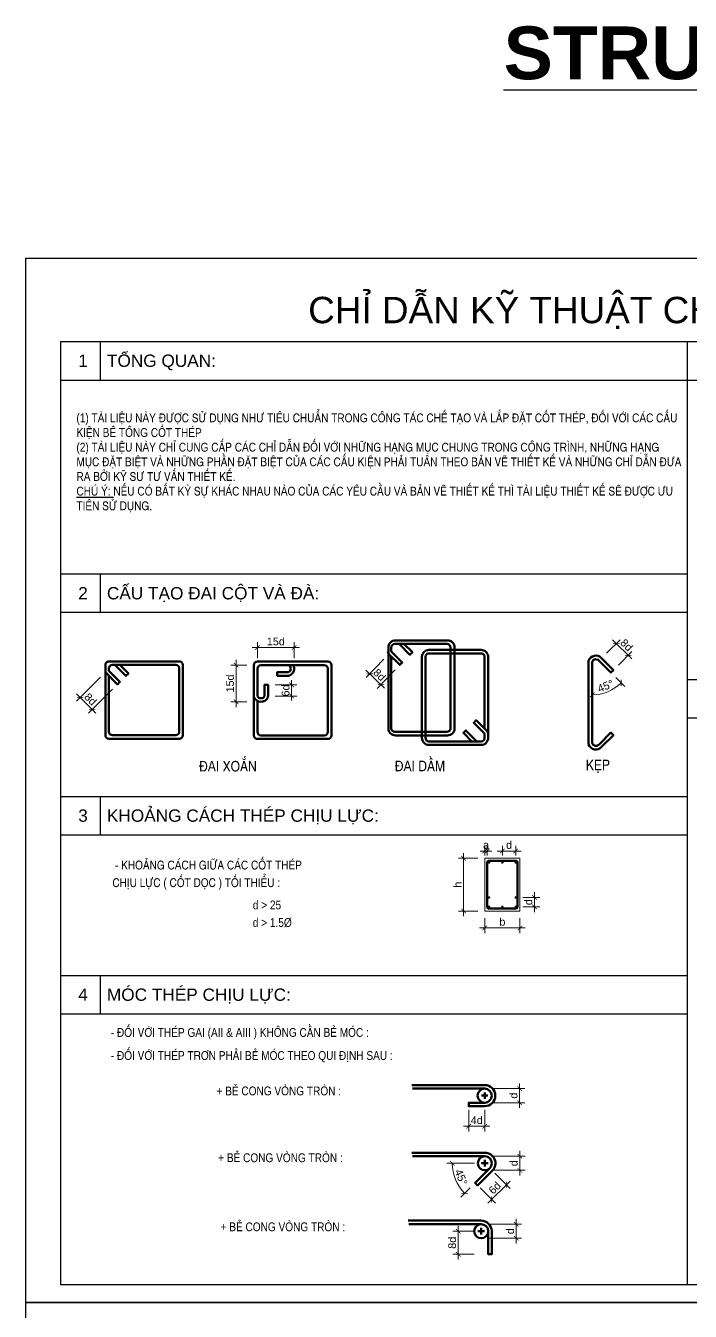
# Model space of a CAD drawing. Header units: millimetres. Extents: x 0 to 84000, y -29700 to 363007.
# Drawn here: x 0 to 18879, y 326450 to 363007 of the extents above; entities that cross this region are included whole.
import ezdxf
from ezdxf.enums import TextEntityAlignment as Align

# ---------------------------------------------------------------- set-up
doc = ezdxf.new("R2010")
doc.units = ezdxf.units.MM
for name, color, linetype, lineweight in [('- Text', 255, 'Continuous', 25), ('S-Border', 7, 'Continuous', 25), ('S-Dims', 9, 'Continuous', 13), ('S-Rebar', 1, 'Continuous', 35), ('S-Steel', 6, 'Continuous', 50), ('S-Text', 3, 'Continuous', 25)]:
    doc.layers.add(name, color=color, linetype=linetype, lineweight=lineweight)
doc.styles.add('B-Arial', font='arialbd.ttf')
doc.styles.add('B-Helve Condense', font='VNI-HelveB.TTF')
doc.styles.add('R-Arial', font='arial.ttf')
doc.styles.add('R-Helve Condense', font='VHELVCN.TTF')
doc.styles.add('VNI-HELVE-CONDENSEN', font='VHELVCN.TTF')
doc.dimstyles.new('SC-DIM', dxfattribs={"dimscale": 0, "dimtxt": 2.2, "dimasz": 1.3, "dimexe": 1.5, "dimexo": 2, "dimgap": 0.6, "dimtad": 1, "dimdec": 0, "dimzin": 0, "dimdsep": 46, "dimtxsty": 'R-Arial', "dimblk": 'ARCHTICK', "dimcen": 0.5, "dimdle": 1.5, "dimclrd": 256, "dimclre": 256, "dimclrt": 3, "dimadec": 0, "dimazin": 0, "dimtfac": 1, "dimtdec": 0, "dimtix": 1, "dimtmove": 0, "dimatfit": 3, "dimfxl": 1, "dimtolj": 1, "dimtzin": 0, "dimlwd": -1, "dimlwe": -1, "dimarcsym": 0})

# ---------------------------------------------------------------- blocks, each defined once
blk = doc.blocks.new('_ArchTick')
at = {"color": 0, "linetype": 'ByBlock', "const_width": 0.15}
blk.add_lwpolyline([(-0.5, -0.5), (0.5, 0.5)], dxfattribs=at)
blk = doc.blocks.new('*D527')
at = {"layer": 'Defpoints', "color": 0, "ltscale": 300, "transparency": 16777216}
for p in [(13041, 337832), (14041, 337832), (14041, 337351)]:
    blk.add_point(p, dxfattribs=at)
at = {"layer": 'S-Dims', "ltscale": 300, "transparency": 16777216}
for p, q in [((13041, 337632), (13041, 337201)), ((14041, 337632), (14041, 337201)), ((12891, 337351), (14191, 337351))]:
    blk.add_line(p, q, dxfattribs=at)
at = {"layer": 'S-Dims', "ltscale": 300, "transparency": 16777216, "xscale": 130.0000008572267, "yscale": 130.0000008572267, "zscale": 130.0000008572267, "rotation": 180}
blk.add_blockref('_ArchTick', (13041, 337351), dxfattribs=at)
at = {"layer": 'S-Dims', "ltscale": 300, "transparency": 16777216, "xscale": 130.0000008572267, "yscale": 130.0000008572267, "zscale": 130.0000008572267}
blk.add_blockref('_ArchTick', (14041, 337351), dxfattribs=at)
at = {"layer": 'S-Dims', "color": 3, "ltscale": 300, "transparency": 16777216, "insert": (13541, 337523), "char_height": 220, "attachment_point": 5, "style": 'R-Arial'}
blk.add_mtext('\\A1;b', dxfattribs=at)
blk = doc.blocks.new('*D528')
at = {"layer": 'Defpoints', "color": 0, "ltscale": 300, "transparency": 16777216}
for p in [(12440, 339332), (13041, 339332), (13041, 337832)]:
    blk.add_point(p, dxfattribs=at)
at = {"layer": 'S-Dims', "ltscale": 300, "transparency": 16777216}
for p, q in [((12841, 339332), (12290, 339332)), ((12440, 337682), (12440, 339482)), ((12841, 337832), (12290, 337832))]:
    blk.add_line(p, q, dxfattribs=at)
at = {"layer": 'S-Dims', "ltscale": 300, "transparency": 16777216, "xscale": 130.0000008572267, "yscale": 130.0000008572267, "zscale": 130.0000008572267}
for p, rotation in [((12440, 339332), 90), ((12440, 337832), 270)]:
    blk.add_blockref('_ArchTick', p, dxfattribs=dict(at, rotation=rotation))
at = {"layer": 'S-Dims', "color": 3, "ltscale": 300, "transparency": 16777216, "insert": (12270, 338582), "char_height": 220, "attachment_point": 5, "rotation": 90, "style": 'R-Arial'}
blk.add_mtext('\\A1;h', dxfattribs=at)
blk = doc.blocks.new('*D529')
at = {"layer": 'Defpoints', "color": 0, "ltscale": 300, "transparency": 16777216}
for p in [(13041, 339539), (13041, 339212), (13111, 339212)]:
    blk.add_point(p, dxfattribs=at)
at = {"layer": 'S-Dims', "ltscale": 300, "transparency": 16777216}
for p, q in [((13041, 339412), (13041, 339689)), ((13111, 339412), (13111, 339689)), ((13041, 339539), (12911, 339539)), ((13111, 339539), (13041, 339539)), ((13111, 339539), (13241, 339539))]:
    blk.add_line(p, q, dxfattribs=at)
at = {"layer": 'S-Dims', "ltscale": 300, "transparency": 16777216, "xscale": 130.0000008572267, "yscale": 130.0000008572267, "zscale": 130.0000008572267}
blk.add_blockref('_ArchTick', (13041, 339539), dxfattribs=at)
at = {"layer": 'S-Dims', "ltscale": 300, "transparency": 16777216, "xscale": 130.0000008572267, "yscale": 130.0000008572267, "zscale": 130.0000008572267, "rotation": 180}
blk.add_blockref('_ArchTick', (13111, 339539), dxfattribs=at)
at = {"layer": 'S-Dims', "color": 3, "ltscale": 300, "transparency": 16777216, "insert": (13076, 339710), "char_height": 220, "attachment_point": 5, "style": 'R-Arial'}
blk.add_mtext('\\A1;a', dxfattribs=at)
blk = doc.blocks.new('*D530')
at = {"layer": 'Defpoints', "color": 0, "ltscale": 300, "transparency": 16777216}
for p in [(13921, 339539), (13541, 339212), (13921, 339212)]:
    blk.add_point(p, dxfattribs=at)
at = {"layer": 'S-Dims', "ltscale": 300, "transparency": 16777216}
for p, q in [((13541, 339412), (13541, 339689)), ((13921, 339412), (13921, 339689)), ((13391, 339539), (14071, 339539))]:
    blk.add_line(p, q, dxfattribs=at)
at = {"layer": 'S-Dims', "ltscale": 300, "transparency": 16777216, "xscale": 130.0000008572267, "yscale": 130.0000008572267, "zscale": 130.0000008572267, "rotation": 180}
blk.add_blockref('_ArchTick', (13541, 339539), dxfattribs=at)
at = {"layer": 'S-Dims', "ltscale": 300, "transparency": 16777216, "xscale": 130.0000008572267, "yscale": 130.0000008572267, "zscale": 130.0000008572267}
blk.add_blockref('_ArchTick', (13921, 339539), dxfattribs=at)
at = {"layer": 'S-Dims', "color": 3, "ltscale": 300, "transparency": 16777216, "insert": (13731, 339710), "char_height": 220, "attachment_point": 5, "style": 'R-Arial'}
blk.add_mtext('\\A1;d', dxfattribs=at)
blk = doc.blocks.new('*D531')
at = {"layer": 'Defpoints', "color": 0, "ltscale": 300, "transparency": 16777216}
for p in [(13921, 338215), (14452, 338215), (13921, 337952)]:
    blk.add_point(p, dxfattribs=at)
at = {"layer": 'S-Dims', "ltscale": 300, "transparency": 16777216}
for p, q in [((14121, 338215), (14602, 338215)), ((14452, 337802), (14452, 338365)), ((14121, 337952), (14602, 337952))]:
    blk.add_line(p, q, dxfattribs=at)
at = {"layer": 'S-Dims', "ltscale": 300, "transparency": 16777216, "xscale": 130.0000008572267, "yscale": 130.0000008572267, "zscale": 130.0000008572267}
for p, rotation in [((14452, 338215), 90), ((14452, 337952), 270)]:
    blk.add_blockref('_ArchTick', p, dxfattribs=dict(at, rotation=rotation))
at = {"layer": 'S-Dims', "color": 3, "ltscale": 300, "transparency": 16777216, "insert": (14280, 338084), "char_height": 220, "attachment_point": 5, "rotation": 90, "style": 'R-Arial'}
blk.add_mtext('\\A1;d', dxfattribs=at)
blk = doc.blocks.new('*D532')
at = {"layer": 'Defpoints', "color": 0, "ltscale": 300, "transparency": 16777216}
for p in [(13039, 332782), (13039, 332382), (14032, 332382)]:
    blk.add_point(p, dxfattribs=at)
at = {"layer": 'S-Dims', "ltscale": 300, "transparency": 16777216}
for p, q in [((13239, 332782), (14182, 332782)), ((14032, 332932), (14032, 332232)), ((13239, 332382), (14182, 332382))]:
    blk.add_line(p, q, dxfattribs=at)
at = {"layer": 'S-Dims', "ltscale": 300, "transparency": 16777216, "xscale": 130.0000008572267, "yscale": 130.0000008572267, "zscale": 130.0000008572267}
for p, rotation in [((14032, 332782), 90), ((14032, 332382), 270)]:
    blk.add_blockref('_ArchTick', p, dxfattribs=dict(at, rotation=rotation))
at = {"layer": 'S-Dims', "color": 3, "ltscale": 300, "transparency": 16777216, "insert": (13860, 332582), "char_height": 220, "attachment_point": 5, "rotation": 90, "style": 'R-Arial'}
blk.add_mtext('\\A1;d', dxfattribs=at)
blk = doc.blocks.new('*D533')
at = {"layer": 'Defpoints', "color": 0, "ltscale": 300, "transparency": 16777216}
for p in [(12587, 332382), (13039, 332382), (13039, 331710)]:
    blk.add_point(p, dxfattribs=at)
at = {"layer": 'S-Dims', "ltscale": 300, "transparency": 16777216}
for p, q in [((12587, 332182), (12587, 331560)), ((13039, 332182), (13039, 331560)), ((12437, 331710), (13189, 331710))]:
    blk.add_line(p, q, dxfattribs=at)
at = {"layer": 'S-Dims', "ltscale": 300, "transparency": 16777216, "xscale": 130.0000008572267, "yscale": 130.0000008572267, "zscale": 130.0000008572267, "rotation": 180}
blk.add_blockref('_ArchTick', (12587, 331710), dxfattribs=at)
at = {"layer": 'S-Dims', "ltscale": 300, "transparency": 16777216, "xscale": 130.0000008572267, "yscale": 130.0000008572267, "zscale": 130.0000008572267}
blk.add_blockref('_ArchTick', (13039, 331710), dxfattribs=at)
at = {"layer": 'S-Dims', "color": 3, "ltscale": 300, "transparency": 16777216, "insert": (12813, 331882), "char_height": 220, "attachment_point": 5, "style": 'R-Arial'}
blk.add_mtext('\\A1;4d', dxfattribs=at)
blk = doc.blocks.new('*D534')
at = {"layer": 'Defpoints', "color": 0, "ltscale": 300, "transparency": 16777216}
for p in [(12939, 328927), (12939, 328527), (13932, 328527)]:
    blk.add_point(p, dxfattribs=at)
at = {"layer": 'S-Dims', "ltscale": 300, "transparency": 16777216}
for p, q in [((13932, 329077), (13932, 328377)), ((13139, 328927), (14082, 328927)), ((13139, 328527), (14082, 328527))]:
    blk.add_line(p, q, dxfattribs=at)
at = {"layer": 'S-Dims', "ltscale": 300, "transparency": 16777216, "xscale": 130.0000008572267, "yscale": 130.0000008572267, "zscale": 130.0000008572267}
for p, rotation in [((13932, 328927), 90), ((13932, 328527), 270)]:
    blk.add_blockref('_ArchTick', p, dxfattribs=dict(at, rotation=rotation))
at = {"layer": 'S-Dims', "color": 3, "ltscale": 300, "transparency": 16777216, "insert": (13760, 328727), "char_height": 220, "attachment_point": 5, "rotation": 90, "style": 'R-Arial'}
blk.add_mtext('\\A1;d', dxfattribs=at)
blk = doc.blocks.new('*D535')
at = {"layer": 'Defpoints', "color": 0, "ltscale": 300, "transparency": 16777216}
for p in [(13043, 330859), (13043, 330459), (14036, 330459)]:
    blk.add_point(p, dxfattribs=at)
at = {"layer": 'S-Dims', "ltscale": 300, "transparency": 16777216}
for p, q in [((13243, 330859), (14186, 330859)), ((14036, 331009), (14036, 330309)), ((13243, 330459), (14186, 330459))]:
    blk.add_line(p, q, dxfattribs=at)
at = {"layer": 'S-Dims', "ltscale": 300, "transparency": 16777216, "xscale": 130.0000008572267, "yscale": 130.0000008572267, "zscale": 130.0000008572267}
for p, rotation in [((14036, 330859), 90), ((14036, 330459), 270)]:
    blk.add_blockref('_ArchTick', p, dxfattribs=dict(at, rotation=rotation))
at = {"layer": 'S-Dims', "color": 3, "ltscale": 300, "transparency": 16777216, "insert": (13864, 330659), "char_height": 220, "attachment_point": 5, "rotation": 90, "style": 'R-Arial'}
blk.add_mtext('\\A1;d', dxfattribs=at)
blk = doc.blocks.new('*D536')
at = {"layer": 'Defpoints', "color": 0, "ltscale": 300, "transparency": 16777216}
for p in [(12939, 328727), (12288, 328072), (12939, 328072)]:
    blk.add_point(p, dxfattribs=at)
at = {"layer": 'S-Dims', "ltscale": 300, "transparency": 16777216}
for p, q in [((12739, 328727), (12138, 328727)), ((12288, 328877), (12288, 327922)), ((12739, 328072), (12138, 328072))]:
    blk.add_line(p, q, dxfattribs=at)
at = {"layer": 'S-Dims', "ltscale": 300, "transparency": 16777216, "xscale": 130.0000008572267, "yscale": 130.0000008572267, "zscale": 130.0000008572267}
for p, rotation in [((12288, 328727), 90), ((12288, 328072), 270)]:
    blk.add_blockref('_ArchTick', p, dxfattribs=dict(at, rotation=rotation))
at = {"layer": 'S-Dims', "color": 3, "ltscale": 300, "transparency": 16777216, "insert": (12116, 328399), "char_height": 220, "attachment_point": 5, "rotation": 90, "style": 'R-Arial'}
blk.add_mtext('\\A1;8d', dxfattribs=at)
blk = doc.blocks.new('*D537')
at = {"layer": 'Defpoints', "color": 0, "ltscale": 300, "transparency": 16777216}
for p in [(12949, 330659), (13137, 330659), (13184, 330517), (12158, 330346), (12765, 330098)]:
    blk.add_point(p, dxfattribs=at)
at = {"layer": 'S-Dims', "ltscale": 300, "transparency": 16777216}
for p, q in [((12749, 330659), (11967, 330659)), ((12624, 329957), (12365, 329698))]:
    blk.add_line(p, q, dxfattribs=at)
blk.add_arc((13326, 330659), 1209, 180, 225, dxfattribs=at)
at = {"layer": 'S-Dims', "ltscale": 300, "transparency": 16777216, "xscale": 130.0000008572267, "yscale": 130.0000008572267, "zscale": 130.0000008572267}
for p, rotation in [((12117, 330659), 90.00000000000087), ((12471, 329804), 314.9999999998677)]:
    blk.add_blockref('_ArchTick', p, dxfattribs=dict(at, rotation=rotation))
at = {"layer": 'S-Dims', "color": 3, "ltscale": 300, "transparency": 16777216, "insert": (12368, 330262), "char_height": 220, "attachment_point": 5, "rotation": 292.5, "style": 'R-Arial'}
blk.add_mtext('\\A1;45°', dxfattribs=at)
blk = doc.blocks.new('*D538')
at = {"layer": 'Defpoints', "color": 0, "ltscale": 300, "transparency": 16777216}
for p in [(13184, 330517), (12765, 330098), (13656, 330046)]:
    blk.add_point(p, dxfattribs=at)
at = {"layer": 'S-Dims', "ltscale": 300, "transparency": 16777216}
for p, q in [((13131, 329521), (13762, 330152)), ((13326, 330376), (13762, 329940)), ((12907, 329957), (13343, 329521))]:
    blk.add_line(p, q, dxfattribs=at)
at = {"layer": 'S-Dims', "ltscale": 300, "transparency": 16777216, "xscale": 130.0000008572267, "yscale": 130.0000008572267, "zscale": 130.0000008572267}
for p, rotation in [((13656, 330046), 44.99999999872643), ((13237, 329627), 224.9999999987265)]:
    blk.add_blockref('_ArchTick', p, dxfattribs=dict(at, rotation=rotation))
at = {"layer": 'S-Dims', "color": 3, "ltscale": 300, "transparency": 16777216, "insert": (13325, 329958), "char_height": 220, "attachment_point": 5, "rotation": 45, "style": 'R-Arial'}
blk.add_mtext('\\A1;6d', dxfattribs=at)
blk = doc.blocks.new('*D541')
at = {"layer": 'Defpoints', "color": 0, "ltscale": 300, "transparency": 16777216}
for p in [(2263, 344622), (2606, 344278), (1890, 343562)]:
    blk.add_point(p, dxfattribs=at)
at = {"layer": 'S-Dims', "ltscale": 300, "transparency": 16777216}
for p, q in [((2121, 344480), (1440, 343799)), ((1440, 344011), (1996, 343456)), ((2465, 344137), (1784, 343456))]:
    blk.add_line(p, q, dxfattribs=at)
at = {"layer": 'S-Dims', "ltscale": 300, "transparency": 16777216, "xscale": 130.0000008572267, "yscale": 130.0000008572267, "zscale": 130.0000008572267}
for p, rotation in [((1546, 343905), 135.0000000011659), ((1890, 343562), 315.0000000011659)]:
    blk.add_blockref('_ArchTick', p, dxfattribs=dict(at, rotation=rotation))
at = {"layer": 'S-Dims', "color": 3, "ltscale": 300, "transparency": 16777216, "insert": (1840, 343855), "char_height": 220, "attachment_point": 5, "rotation": 315, "style": 'R-Arial'}
blk.add_mtext('\\A1;8d', dxfattribs=at)
blk = doc.blocks.new('*D542')
at = {"layer": 'Defpoints', "color": 0, "ltscale": 300, "transparency": 16777216}
for p in [(6483, 344825), (5978, 343781), (6483, 343781)]:
    blk.add_point(p, dxfattribs=at)
at = {"layer": 'S-Dims', "ltscale": 300, "transparency": 16777216}
for p, q in [((6283, 344825), (5828, 344825)), ((5978, 344975), (5978, 343631)), ((6283, 343781), (5828, 343781))]:
    blk.add_line(p, q, dxfattribs=at)
at = {"layer": 'S-Dims', "ltscale": 300, "transparency": 16777216, "xscale": 130.0000008572267, "yscale": 130.0000008572267, "zscale": 130.0000008572267}
for p, rotation in [((5978, 344825), 90), ((5978, 343781), 270)]:
    blk.add_blockref('_ArchTick', p, dxfattribs=dict(at, rotation=rotation))
at = {"layer": 'S-Dims', "color": 3, "ltscale": 300, "transparency": 16777216, "insert": (5806, 344303), "char_height": 220, "attachment_point": 5, "rotation": 90, "style": 'R-Arial'}
blk.add_mtext('\\A1;15d', dxfattribs=at)
blk = doc.blocks.new('*D543')
at = {"layer": 'Defpoints', "color": 0, "ltscale": 300, "transparency": 16777216}
for p in [(7627, 345324), (6583, 344825), (7627, 344825)]:
    blk.add_point(p, dxfattribs=at)
at = {"layer": 'S-Dims', "ltscale": 300, "transparency": 16777216}
for p, q in [((6583, 345025), (6583, 345474)), ((7627, 345025), (7627, 345474)), ((6433, 345324), (7777, 345324))]:
    blk.add_line(p, q, dxfattribs=at)
at = {"layer": 'S-Dims', "ltscale": 300, "transparency": 16777216, "xscale": 130.0000008572267, "yscale": 130.0000008572267, "zscale": 130.0000008572267, "rotation": 180}
blk.add_blockref('_ArchTick', (6583, 345324), dxfattribs=at)
at = {"layer": 'S-Dims', "ltscale": 300, "transparency": 16777216, "xscale": 130.0000008572267, "yscale": 130.0000008572267, "zscale": 130.0000008572267}
blk.add_blockref('_ArchTick', (7627, 345324), dxfattribs=at)
at = {"layer": 'S-Dims', "color": 3, "ltscale": 300, "transparency": 16777216, "insert": (7105, 345496), "char_height": 220, "attachment_point": 5, "style": 'R-Arial'}
blk.add_mtext('\\A1;15d', dxfattribs=at)
blk = doc.blocks.new('*D544')
at = {"layer": 'Defpoints', "color": 0, "ltscale": 300, "transparency": 16777216}
for p in [(6883, 344263), (6883, 343945), (7553, 343945)]:
    blk.add_point(p, dxfattribs=at)
at = {"layer": 'S-Dims', "ltscale": 300, "transparency": 16777216}
for p, q in [((7553, 344263), (7553, 344393)), ((7083, 344263), (7703, 344263)), ((7553, 344263), (7553, 343945)), ((7083, 343945), (7703, 343945)), ((7553, 343945), (7553, 343815))]:
    blk.add_line(p, q, dxfattribs=at)
at = {"layer": 'S-Dims', "ltscale": 300, "transparency": 16777216, "xscale": 130.0000008572267, "yscale": 130.0000008572267, "zscale": 130.0000008572267}
for p, rotation in [((7553, 344263), 270), ((7553, 343945), 90)]:
    blk.add_blockref('_ArchTick', p, dxfattribs=dict(at, rotation=rotation))
at = {"layer": 'S-Dims', "color": 3, "ltscale": 300, "transparency": 16777216, "insert": (7381, 344104), "char_height": 220, "attachment_point": 5, "rotation": 90, "style": 'R-Arial'}
blk.add_mtext('\\A1;6d', dxfattribs=at)
blk = doc.blocks.new('*D545')
at = {"layer": 'Defpoints', "color": 0, "ltscale": 300, "transparency": 16777216}
for p in [(10315, 345140), (10632, 344834), (9771, 344576)]:
    blk.add_point(p, dxfattribs=at)
at = {"layer": 'S-Dims', "ltscale": 300, "transparency": 16777216}
for p, q in [((10176, 344996), (9667, 344469)), ((10195, 344166), (9663, 344681)), ((10493, 344690), (9983, 344163))]:
    blk.add_line(p, q, dxfattribs=at)
at = {"layer": 'S-Dims', "ltscale": 300, "transparency": 16777216, "xscale": 130.0000008572267, "yscale": 130.0000008572267, "zscale": 130.0000008572267}
for p, rotation in [((9771, 344576), 135.9908608268742), ((10088, 344271), 315.9908608268743)]:
    blk.add_blockref('_ArchTick', p, dxfattribs=dict(at, rotation=rotation))
at = {"layer": 'S-Dims', "color": 3, "ltscale": 300, "transparency": 16777216, "insert": (10049, 344547), "char_height": 220, "attachment_point": 5, "rotation": 315.9909, "style": 'R-Arial'}
blk.add_mtext('\\A1;8d', dxfattribs=at)
blk = doc.blocks.new('*D546')
at = {"layer": 'Defpoints', "color": 0, "ltscale": 300, "transparency": 16777216}
for p in [(16779, 345442), (16358, 345021), (16694, 344685)]:
    blk.add_point(p, dxfattribs=at)
at = {"layer": 'S-Dims', "ltscale": 300, "transparency": 16777216}
for p, q in [((16500, 345163), (16885, 345548)), ((17221, 345000), (16673, 345548)), ((16836, 344827), (17221, 345212))]:
    blk.add_line(p, q, dxfattribs=at)
at = {"layer": 'S-Dims', "ltscale": 300, "transparency": 16777216, "xscale": 130.0000008572267, "yscale": 130.0000008572267, "zscale": 130.0000008572267}
for p, rotation in [((16779, 345442), 135.0000000044468), ((17115, 345106), 315.0000000044467)]:
    blk.add_blockref('_ArchTick', p, dxfattribs=dict(at, rotation=rotation))
at = {"layer": 'S-Dims', "color": 3, "ltscale": 300, "transparency": 16777216, "insert": (17069, 345395), "char_height": 220, "attachment_point": 5, "rotation": 315, "style": 'R-Arial'}
blk.add_mtext('\\A1;8d', dxfattribs=at)
blk = doc.blocks.new('*D547')
at = {"layer": 'Defpoints', "color": 0, "ltscale": 300, "transparency": 16777216}
for p in [(16091, 344862), (16288, 344951), (16624, 344615), (16393, 344020), (16091, 342622)]:
    blk.add_point(p, dxfattribs=at)
at = {"layer": 'S-Dims', "ltscale": 300, "transparency": 16777216}
blk.add_line((16765, 344473), (17022, 344216), dxfattribs=at)
blk.add_arc((16091, 345147), 1167, 270, 315, dxfattribs=at)
at = {"layer": 'S-Dims', "ltscale": 300, "transparency": 16777216, "xscale": 130.0000008572267, "yscale": 130.0000008572267, "zscale": 130.0000008572267}
for p, rotation in [((16916, 344322), 45.00000000086794), ((16091, 343980), 179.9999999999996)]:
    blk.add_blockref('_ArchTick', p, dxfattribs=dict(at, rotation=rotation))
at = {"layer": 'S-Dims', "color": 3, "ltscale": 300, "transparency": 16777216, "insert": (16472, 344228), "char_height": 220, "attachment_point": 5, "rotation": 22.5, "style": 'R-Arial'}
blk.add_mtext('\\A1;45°', dxfattribs=at)

msp = doc.modelspace()

# ---------------------------------------------------------------- linework, layer by layer
at = {"layer": 'Defpoints'}
for points in [[(42000, 356400), (42000, 326700), (0, 326700), (0, 356400)], [(42000, 326700), (42000, 297000), (0, 297000), (0, 326700)]]:
    msp.add_lwpolyline(points, close=True, dxfattribs=at)
at = {"layer": 'S-Border', "linetype": 'ByBlock', "ltscale": 0.2}
for p, q in [((2116.9, 354029.5), (2116.9, 352929.5)), ((1000, 352929.5), (18798, 352929.5)), ((2116.9, 347417.4), (2116.9, 346317.4)), ((2116.9, 341093.5), (2116.9, 339993.5)), ((2116.9, 336001.9), (2116.9, 334901.9))]:
    msp.add_line(p, q, dxfattribs=at)
at = {"layer": 'S-Border', "ltscale": 300}
for p, q in [((18798, 346317.4), (1000, 346317.4)), ((36800, 343312.2), (18798, 343312.2)), ((18798, 339993.5), (1000, 339993.5)), ((18798, 334901.9), (1000, 334901.9))]:
    msp.add_line(p, q, dxfattribs=at)
msp.add_lwpolyline([(1000, 354029.5), (36800, 354029.5), (36800, 327200), (1000, 327200)], close=True, dxfattribs=at)
at = {"layer": 'S-Border', "ltscale": 200}
msp.add_lwpolyline([(18798, 327200), (18798, 354029.5)], dxfattribs=at)
at = {"layer": 'S-Border', "ltscale": 300}
for points in [[(1000, 352929.5), (36800, 352929.5)], [(1000, 347417.4), (18798, 347417.4)], [(18798, 344412.2), (36800, 344412.2)], [(1000, 341093.5), (18798, 341093.5)], [(1000, 336001.9), (18798, 336001.9)]]:
    msp.add_lwpolyline(points, dxfattribs=at)
at = {"layer": 'S-Dims', "ltscale": 300}
msp.add_lwpolyline([(13041, 339332.2), (14041, 339332.2), (14041, 337832.2), (13041, 337832.2)], close=True, dxfattribs=at)
at = {"layer": 'S-Rebar', "ltscale": 300, "const_width": 35}
for points in [[(13143.5, 339212.2, 1), (13178.5, 339212.2, 1)], [(13558.5, 339212.2, -1), (13523.5, 339212.2, -1)], [(13938.5, 339212.2, -1), (13903.5, 339212.2, -1)], [(13143.5, 338215.2, -1), (13178.5, 338215.2, -1)], [(13938.5, 338215.2, 1), (13903.5, 338215.2, 1)], [(13143.5, 337952.2, -1), (13178.5, 337952.2, -1)], [(13558.5, 337952.2, 1), (13523.5, 337952.2, 1)], [(13938.5, 337952.2, 1), (13903.5, 337952.2, 1)]]:
    msp.add_lwpolyline(points, format="xyb", close=True, dxfattribs=at)
at = {"layer": 'S-Steel', "ltscale": 25}
for points in [[(11983.8, 342826.1, 0.4142136), (12183.8, 343026.1), (12183.8, 345329, 0.4142136), (11983.8, 345529), (10503.2, 345529, 0.4142136), (10303.2, 345329), (10303.2, 343026.1, 0.4142136), (10503.2, 342826.1)], [(11456.1, 342555.4), (12936.7, 342555.4, 0.4142136), (13136.7, 342755.4), (13136.7, 345058.3, 0.4142136), (12936.7, 345258.3), (11456.1, 345258.3, 0.4142136), (11256.1, 345058.3), (11256.1, 342755.4, 0.4142136)], [(2262.8, 342831.2, 0.4142136), (2362.8, 342731.2), (4362.8, 342731.2, 0.4142136), (4462.8, 342831.2), (4462.8, 344831.2, 0.4142136), (4362.8, 344931.2), (2362.8, 344931.2, 0.4142136), (2262.8, 344831.2)], [(6582.8, 342724.8), (8582.8, 342724.8, 0.4142136), (8682.8, 342824.8), (8682.8, 344824.8, 0.4142136), (8582.8, 344924.8), (6582.8, 344924.8, 0.4142136), (6482.8, 344824.8), (6482.8, 342824.8, 0.4142136)]]:
    msp.add_lwpolyline(points, format="xyb", close=True, dxfattribs=at)
for points in [[(10386, 345069.2), (10386, 343026.1, 0.4142136), (10486, 342926.1), (11966.6, 342926.1, 0.4142136), (12066.6, 343026.1), (12066.6, 345329, 0.4142136), (11966.6, 345429), (10486, 345429, 0.4142136), (10386, 345329), (10386, 345231.4, 0.1989124), (10400.6, 345196), (10697.2, 344899.5), (10626.5, 344828.7), (10315.3, 345140, -0.1989124), (10286, 345210.7)], [(13036.7, 343015.1), (13036.7, 345058.3, 0.4142136), (12936.7, 345158.3), (11456.1, 345158.3, 0.4142136), (11356.1, 345058.3), (11356.1, 342755.4, 0.4142136), (11456.1, 342655.4), (12936.7, 342655.4, 0.4142136), (13036.7, 342755.4), (13036.7, 342853, 0.1989124), (13022.1, 342888.4), (12725.5, 343184.9), (12796.2, 343255.6), (13107.5, 342944.4, -0.1989124), (13136.7, 342873.7)], [(2362.8, 344521.5), (2362.8, 342931.2, 0.4142136), (2462.8, 342831.2), (4262.8, 342831.2, 0.4142136), (4362.8, 342931.2), (4362.8, 344731.2, 0.4142136), (4262.8, 344831.2), (2462.8, 344831.2, 0.4142136), (2362.8, 344731.2), (2362.8, 344663), (2676.8, 344349), (2606.1, 344278.3), (2262.8, 344621.5)], [(6582.8, 343806), (6582.8, 342924.8, 0.4142136), (6682.8, 342824.8), (8482.8, 342824.8, 0.4142136), (8582.8, 342924.8), (8582.8, 344724.8, 0.4142136), (8482.8, 344824.8), (6682.8, 344824.8, 0.4142136), (6582.8, 344724.8), (6582.8, 344515.1), (6582.8, 343945.1), (6582.8, 343944.5, 0.6384853), (6782.8, 343944.5), (6782.8, 344039.3), (6782.8, 344262.6), (6882.8, 344262.6), (6882.8, 343944.5, -0.1090089), (6873.6, 343902.4, -0.6819226), (6482.8, 343926.1)], [(7463.1, 344824.8, -0.6384853), (7463.1, 344624.8), (7368.3, 344624.8), (7145.1, 344624.8), (7145.1, 344524.8), (7463.1, 344524.8, 0.1090089), (7505.2, 344534.1, 0.4323115), (7601.7, 344824.8)], [(16091.2, 342659.5, 0.7713127), (16287.6, 342570.9), (16623.6, 342906.9), (16694.3, 342836.2), (16358.3, 342500.2, -0.5809648), (15991.2, 342570.9), (15991.2, 344950.5, -0.5809648), (16358.3, 345021.2), (16694.3, 344685.2), (16623.6, 344614.5), (16287.6, 344950.5, 0.7713127), (16091.2, 344862), (16091.2, 342622.5)]]:
    msp.add_lwpolyline(points, format="xyb", dxfattribs=at)
for points in [[(10604.3, 345429), (10915.5, 345117.8), (10986.2, 345188.5), (10745.7, 345429)], [(2672.5, 344831.2), (2915.7, 344587.9), (2845, 344517.2), (2531, 344831.2)], [(12677, 342655.4), (12436.5, 342895.9), (12507.2, 342966.6), (12818.4, 342655.4)]]:
    msp.add_lwpolyline(points, dxfattribs=at)
at = {"layer": 'S-Steel', "ltscale": 300}
msp.add_lwpolyline([(13161, 339262.2), (13921, 339262.2, -0.4142136), (13971, 339212.2), (13971, 337952.2, -0.4142136), (13921, 337902.2), (13161, 337902.2, -0.4142136), (13111, 337952.2), (13111, 339212.2, -0.4142136)], format="xyb", close=True, dxfattribs=at)
at = {"layer": 'S-Steel'}
for points in [[(13038.5, 332382.1), (12587.4, 332382.1), (12587.4, 332282.1), (13038.5, 332282.1, 1), (13038.5, 332882.1), (10964.3, 332882.1)], [(10968.8, 330958.6), (13043, 330958.6, -0.6681786), (13255.1, 330446.4), (12836.1, 330027.5), (12765.4, 330098.2), (13184.4, 330517.2)], [(10864.9, 329027.2), (12939.1, 329027.2, -0.4142136), (13239.1, 328727.2), (13239.1, 328071.5), (13139.1, 328071.5), (13139.1, 328727.2)]]:
    msp.add_lwpolyline(points, format="xyb", dxfattribs=at)
for points in [[(13038.5, 332782.1), (10984.5, 332782.1)], [(13038.5, 332675.8), (13038.5, 332488.3)], [(12944.7, 332582.1), (13132.3, 332582.1)], [(13043, 330858.6), (10989, 330858.6)], [(12949.2, 330658.6), (12949.2, 330658.6), (13136.8, 330658.6)], [(13043, 330752.4), (13043, 330564.8)], [(12939.1, 328927.2), (10885.1, 328927.2)], [(12845.3, 328727.2), (13032.9, 328727.2)], [(12939.1, 328821), (12939.1, 328633.5)]]:
    msp.add_lwpolyline(points, dxfattribs=at)
for centre in [(13038.5, 332582.1), (13043, 330658.6), (12939.1, 328727.2)]:
    msp.add_circle(centre, 200, dxfattribs=at)

# ---------------------------------------------------------------- texts
at = {"layer": '- Text', "style": 'B-Arial'}
msp.add_text('%%USTRUCTURE', height=1500, dxfattribs=at).set_placement((13576.8, 361485.1))
at = {"layer": 'S-Text'}
for s, height, style, p in [('CHÆ DAÃN KYÕ THUAÄT CHO COÂNG TRÌNH - SPEC ', 750, 'B-Helve Condense', (8024.2, 354547.4)), ('1    TOÅNG QUAN:', 350, 'B-Helve Condense', (1491.2, 353306.5)), ('2    CAÁU TAÏO ÑAI COÄT VAØ ÑAØ:', 350, 'B-Helve Condense', (1491.2, 346694.4)), ('3    KHOAÛNG CAÙCH THEÙP CHÒU LÖÏC:', 350, 'B-Helve Condense', (1491.2, 340370.5)), ('d > 25', 250, 'VNI-HELVE-CONDENSEN', (6451, 337879.2)), ('d > 1.5%%254', 250, 'VNI-HELVE-CONDENSEN', (6451, 337379.2)), ('4    MOÙC THEÙP CHÒU LÖÏC:', 350, 'B-Helve Condense', (1491.2, 335278.9)), ('- ÑOÁI VÔÙI THEÙP GAI (AII & AIII ) KHOÂNG CAÀN BEÛ MOÙC :', 250, 'VNI-HELVE-CONDENSEN', (2418.1, 334254)), ('- ÑOÁI VÔÙI THEÙP TRÔN PHAÛI BEÛ MOÙC THEO QUI ÑÒNH SAU :', 250, 'VNI-HELVE-CONDENSEN', (2418.1, 333598.3)), ('+ BEÛ CONG VOØNG TROØN :', 250, 'VNI-HELVE-CONDENSEN', (5419.1, 332591)), ('+ BEÛ CONG VOØNG TROØN :', 250, 'VNI-HELVE-CONDENSEN', (5467.1, 330691.4)), ('+ BEÛ CONG VOØNG TROØN :', 250, 'VNI-HELVE-CONDENSEN', (5535.8, 328726.9))]:
    msp.add_text(s, height=height, dxfattribs=dict(at, style=style)).set_placement(p)
at = {"layer": 'S-Text', "style": 'VNI-HELVE-CONDENSEN'}
for s, p in [('ÑAI XOAÉN', (5743.5, 341800.5)), ('ÑAI DAÀM', (11198.6, 341806)), ('KEÏP', (16255.3, 341835.2))]:
    msp.add_text(s, height=300, dxfattribs=at).set_placement(p, align=Align.CENTER)
at = {"layer": 'S-Text', "ltscale": 300, "style": 'R-Helve Condense'}
for s, p in [('- KHOAÛNG CAÙCH GIÖÕA CAÙC COÁT THEÙP', (2535.5, 339014.2)), ('CHÒU LÖÏC ( COÁT DOÏC ) TOÁI THIEÅU :', (2461.8, 338514.2))]:
    msp.add_text(s, height=250, dxfattribs=at).set_placement(p)
at = {"layer": 'S-Text', "ltscale": 300, "insert": (1440.4, 351980.5), "char_height": 250, "attachment_point": 1, "style": 'R-Helve Condense'}
msp.add_mtext_dynamic_manual_height_columns('(1) TAØI LIEÄU NAØY ÑÖÔÏC SÖÛ DUÏNG NHÖ TIEÂU CHUAÅN TRONG COÂNG TAÙC CHEÁ TAÏO VAØ LAÉP ÑAËT COÁT THEÙP, ÑOÁI VÔÙI CAÙC CAÁU KIEÄN BEÂ TOÂNG COÁT THEÙP\\P(2) TAØI LIEÄU NAØY CHÆ CUNG CAÁP CAÙC CHÆ DAÃN ÑOÁI VÔÙI NHÖÕNG HAÏNG MUÏC CHUNG TRONG COÂNG TRÌNH, NHÖÕNG HAÏNG MUÏC ÑAËT BIEÄT VAØ NHÖÕNG PHAÀN ÑAËT BIEÄT CUÛA CAÙC CAÁU KIEÄN PHAÛI TUAÂN THEO BAÛN VEÕ THIEÁT KEÁ VAØ NHÖÕNG CHÆ DAÃN ÑÖA RA BÔÛI KYÕ SÖ TÖ VAÁN THIEÁT KEÁ.\\P{\\LCHUÙ YÙ:} NEÁU COÙ BAÁT KYØ SÖÏ KHAÙC NHAU NAØO CUÛA CAÙC YEÂU CAÀU VAØ BAÛN VEÕ THIEÁT KEÁ THÌ TAØI LIEÄU THIEÁT KEÁ SEÕ ÑÖÔÏC ÖU TIEÂN SÖÛ DUÏNG.', width=17194.605, gutter_width=1750, heights=[0], dxfattribs=at)

# ---------------------------------------------------------------- dimensions: what is measured, and where the dimension line sits
at = {"layer": 'S-Dims', "ltscale": 300}
for base, p1, p2, text, picture, middle in [((7627, 345323.6), (6582.8, 344824.8), (7627, 344824.8), '15d', '*D543', (7104.9, 345496)), ((13041, 339538.6), (13111, 339212.2), (13041, 339212.2), 'a', '*D529', (13076, 339710.4)), ((13921, 339538.6), (13541, 339212.2), (13921, 339212.2), 'd', '*D530', (13731, 339710.4)), ((14041, 337350.8), (13041, 337832.2), (14041, 337832.2), 'b', '*D527', (13541, 337522.6)), ((13038.5, 331710), (12587.4, 332382.1), (13038.5, 332382.1), '4d', '*D533', (12813, 331881.8))]:
    dim = msp.add_linear_dim(base=base, p1=p1, p2=p2, text=text, dimstyle='SC-DIM', override={"dimscale": 100.000001}, dxfattribs=at)
    dim.commit()
    dim.dimension.update_dxf_attribs({"geometry": picture, "text_midpoint": middle})
for p1, p2, distance, text, picture, middle in [((16694.3, 344685.2), (16358.3, 345021.2), -594.5, '8d', '*D546', (17068.5, 345395.5)), ((10631.9, 344834.1), (10315.3, 345140), 783.5, '8d', '*D545', (10048.9, 344547.5)), ((2262.8, 344621.5), (2606.1, 344278.3), -1013.2, '8d', '*D541', (1839.9, 343855.3)), ((12765.4, 330098.2), (13184.4, 330517.2), -666.9, '6d', '*D538', (13324.6, 329958))]:
    dim = msp.add_aligned_dim(p1=p1, p2=p2, distance=distance, text=text, dimstyle='SC-DIM', override={"dimscale": 100.000001}, dxfattribs=at)
    dim.commit()
    dim.dimension.update_dxf_attribs({"geometry": picture, "text_midpoint": middle})
for base, p1, p2, text, picture, middle in [((5978, 343780.7), (6482.8, 344824.8), (6482.8, 343780.7), '15d', '*D542', (5805.6, 344302.7)), ((7553.1, 343944.5), (6882.8, 344262.6), (6882.8, 343944.5), '6d', '*D544', (7380.8, 344103.5)), ((12439.9, 339332.2), (13041, 337832.2), (13041, 339332.2), 'h', '*D528', (12269.9, 338582.2)), ((14452.3, 338215.2), (13921, 337952.2), (13921, 338215.2), 'd', '*D531', (14280.5, 338083.7)), ((14031.5, 332382.1), (13038.5, 332782.1), (13038.5, 332382.1), 'd', '*D532', (13859.7, 332582.1)), ((14036, 330458.6), (13043, 330858.6), (13043, 330458.6), 'd', '*D535', (13864.2, 330658.6)), ((13932.1, 328527.2), (12939.1, 328927.2), (12939.1, 328527.2), 'd', '*D534', (13760.3, 328727.2)), ((12288.2, 328071.5), (12939.1, 328727.2), (12939.1, 328071.5), '8d', '*D536', (12115.9, 328399.4))]:
    dim = msp.add_linear_dim(base=base, p1=p1, p2=p2, angle=90, text=text, dimstyle='SC-DIM', override={"dimscale": 100.000001}, dxfattribs=at)
    dim.commit()
    dim.dimension.update_dxf_attribs({"geometry": picture, "text_midpoint": middle})
for base, line1, line2, picture, middle in [((16393.2, 344019.7), ((16623.6, 344614.5), (16287.6, 344950.5)), ((16091.2, 344862), (16091.2, 342622.5)), '*D547', (16472, 344227.5)), ((12158.1, 330345.7), ((12765.4, 330098.2), (13184.4, 330517.2)), ((12949.2, 330658.6), (13136.8, 330658.6)), '*D537', (12367.7, 330261.7))]:
    dim = msp.add_angular_dim_2l(base=base, line1=line1, line2=line2, dimstyle='SC-DIM', override={"dimscale": 100.000001}, dxfattribs=at)
    dim.commit()
    dim.dimension.update_dxf_attribs({"geometry": picture, "text_midpoint": middle})

doc.saveas('drawing.dxf')
